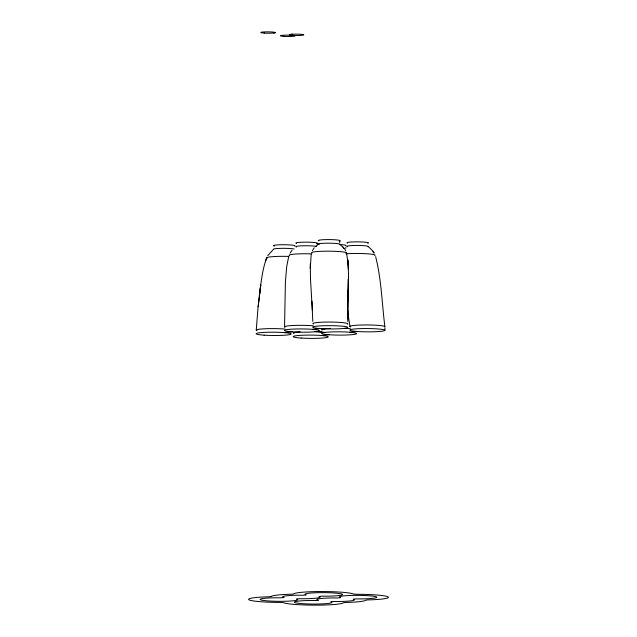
<?xml version="1.0" encoding="UTF-8"?>
<svg xmlns="http://www.w3.org/2000/svg" width="637" height="637" viewBox="0 0 637 637"><rect width="100%" height="100%" fill="white"/><g stroke="black" fill="none" stroke-linecap="round" stroke-linejoin="round"><path stroke-width="0.96" d="M310.251 268.503L311.222 254.115M347.794 321.55L348.152 290.09L347.722 311.055M347.89 301.373L348.335 279.094L348.089 301.197M310.259 263.989L310.506 279.165L312.337 310.466L311.947 301.102M348.328 290.448L348.527 274.053L347.794 259.697L348.375 269.069M347.683 318.858L347.913 310.721M384.859 330.388A17.47 1.64 0.4 0 0 359.348 328.676A17.47 1.64 0.4 0 0 358.018 331.511A17.47 1.64 0.4 0 0 384.859 330.388L384.939 328.047M256.249 330.038L258.081 306.986L260.748 284.874L258.152 306.803M259.291 295.863C261.074 283.067 262.133 269.905 266.736 257.722M339.72 242.546L339.983 240.651M288.649 256.791L286.714 266.545L285.4 281.984L284.556 326.932M265.51 261.051L266.688 257.889M312.401 250.58L314.288 247.753M290.098 253.088L292.072 250.23M267.755 255.66L273.002 249.831M315.442 246.654L317.831 244.704M273.759 32.989L275.224 32.821M290.894 34.35L292.359 34.183M312.679 329.345L319.75 328.533M284.413 332.625L291.483 331.813M321.51 335.516L328.588 334.712M349.777 332.243L356.855 331.431M317.162 244.011L319.065 244.162M319.471 328.373L324.942 328.811M315.801 331.678L324.918 332.403M340.317 244.799L343.677 247.841M368.847 247.084L372.072 250.158L374.142 253.168L373.059 251.408M342.841 246.997L343.829 247.984M344.8 249.25L345.724 250.867M375.631 256.655C381.475 279.5 381.913 303.339 384.883 326.646M346.528 252.905L348.208 264.251M347.491 310.697L349.984 326.55M312.329 310.641L312.807 321.438M345.835 247.411L345.843 248.303M347.499 243.143A10.837 1.019 0.4 0 1 357.922 241.861A10.837 1.019 0.4 0 1 367.772 243.326M339.911 244.56A10.837 1.019 0.4 0 1 345.596 245.826M274.412 246.113A10.837 1.019 0.4 0 1 283.513 244.727A10.837 1.019 0.4 0 1 294.581 246.121M296.484 243.445A10.837 1.019 0.4 0 1 306.907 242.156A10.837 1.019 0.4 0 1 316.756 243.621M318.914 240.858A10.837 1.019 0.4 0 1 329.401 239.584A10.837 1.019 0.4 0 1 339.21 241.049M346.034 253.789A17.47 1.64 0.4 0 1 366.371 253.741A17.47 1.64 0.4 0 1 374.731 255.548M347.476 246.742A10.837 1.019 0.4 0 1 357.468 245.452A10.837 1.019 0.4 0 1 368.027 246.845M343.526 248.446A10.837 1.019 0.4 0 1 344.816 248.637M267.126 258.224A17.47 1.64 0.4 0 1 288.88 256.424M273.591 249.473A10.837 1.019 0.4 0 1 280.957 248.35A10.837 1.019 0.4 0 1 294.135 249.003M289.58 255.652A17.47 1.64 0.4 0 1 311.342 253.852M296.46 247.037A10.837 1.019 0.4 0 1 302.328 245.802A10.837 1.019 0.4 0 1 316.255 246.36M318.914 244.465A10.837 1.019 0.4 0 1 328.143 243.175A10.837 1.019 0.4 0 1 339.824 244.433M312.034 253.072A17.47 1.64 0.4 0 1 328.867 251.177A17.47 1.64 0.4 0 1 346.178 253.271M294.087 333.509A17.47 1.64 0.4 0 1 300.17 331.766M314.312 331.558A17.47 1.64 0.4 0 1 322.083 331.973M322.083 330.117A17.47 1.64 0.4 0 1 330.571 328.381M345.031 328.366A17.47 1.64 0.4 0 1 350.406 328.692M350.724 326.964A17.47 1.64 0.4 0 1 366.609 324.95A17.47 1.64 0.4 0 1 384.541 327.044M313.3 323.954A17.47 1.64 0.4 0 1 330.133 322.059A17.47 1.64 0.4 0 1 347.436 324.153M284.986 327.227A17.47 1.64 0.4 0 1 292.924 325.507A17.47 1.64 0.4 0 1 313.3 325.802M256.99 330.619A17.47 1.64 0.4 0 1 264.084 328.811A17.47 1.64 0.4 0 1 284.986 329.074M283.903 597.57L280.734 597.809A18.784 1.768 0.4 0 0 260.151 599.521A18.784 1.768 0.4 0 0 282.669 601.312A18.784 1.768 0.4 0 0 296.539 599.067L299.533 598.724A18.784 1.768 0.4 0 0 319.002 596.495L321.996 596.152A18.784 1.768 0.4 0 0 342.579 594.44A18.784 1.768 0.4 0 0 320.061 592.649A18.784 1.768 0.4 0 0 306.19 594.894L303.196 595.237A18.784 1.768 0.4 0 0 283.728 597.466L283.903 597.546M318.174 600.301L315.004 600.54A18.784 1.768 0.4 0 0 294.421 602.252A18.784 1.768 0.4 0 0 316.939 604.043A18.784 1.768 0.4 0 0 330.81 601.806L333.804 601.463A18.784 1.768 0.4 0 0 353.272 599.226L356.266 598.884A18.784 1.768 0.4 0 0 376.849 597.18A18.784 1.768 0.4 0 0 354.331 595.38A18.784 1.768 0.4 0 0 340.461 597.625L337.467 597.968A18.784 1.768 0.4 0 0 317.998 600.197L318.174 600.301M271.107 596.558L269.156 596.781A30.337 2.859 0.4 0 0 249.115 599.887A30.337 2.859 0.4 0 0 280.479 602.419L283.457 602.658A30.337 2.859 0.4 0 0 315.116 605.15A30.337 2.859 0.4 0 0 343.431 602.706L345.381 602.483A30.337 2.859 0.4 0 0 365.893 600.134L367.844 599.911A30.337 2.859 0.4 0 0 387.885 596.805A30.337 2.859 0.4 0 0 356.521 594.273L353.543 594.042A30.337 2.859 0.4 0 0 321.884 591.542A30.337 2.859 0.4 0 0 293.569 593.987L291.619 594.21A30.337 2.859 0.4 0 0 271.107 596.558M292.893 35.369A7.222 0.677 0.4 0 0 303.825 34.868A7.222 0.677 0.4 0 0 293.092 34.191A7.222 0.677 0.4 0 0 292.893 35.369M264.331 33.092A7.222 0.677 0.4 0 0 275.272 32.591A7.222 0.677 0.4 0 0 264.538 31.914A7.222 0.677 0.4 0 0 264.331 33.092M284.054 36.381A7.222 0.677 0.4 0 0 294.987 35.887A7.222 0.677 0.4 0 0 284.253 35.202A7.222 0.677 0.4 0 0 284.054 36.381M301.142 338.048A17.47 1.64 0.4 0 0 328.206 336.957A17.47 1.64 0.4 0 0 302.957 335.213A17.47 1.64 0.4 0 0 301.142 338.048M329.456 334.775A17.47 1.64 0.4 0 0 356.529 333.684A17.47 1.64 0.4 0 0 331.28 331.941A17.47 1.64 0.4 0 0 329.456 334.775M320.674 328.604A17.47 1.64 0.4 0 0 347.738 327.514A17.47 1.64 0.4 0 0 322.489 325.77A17.47 1.64 0.4 0 0 320.674 328.604M292.375 331.877A17.47 1.64 0.4 0 0 319.424 330.786A17.47 1.64 0.4 0 0 294.159 329.05A17.47 1.64 0.4 0 0 292.375 331.877M264.108 335.158A17.47 1.64 0.4 0 0 291.109 334.059A17.47 1.64 0.4 0 0 265.78 332.323A17.47 1.64 0.4 0 0 264.108 335.158"/></g></svg>
